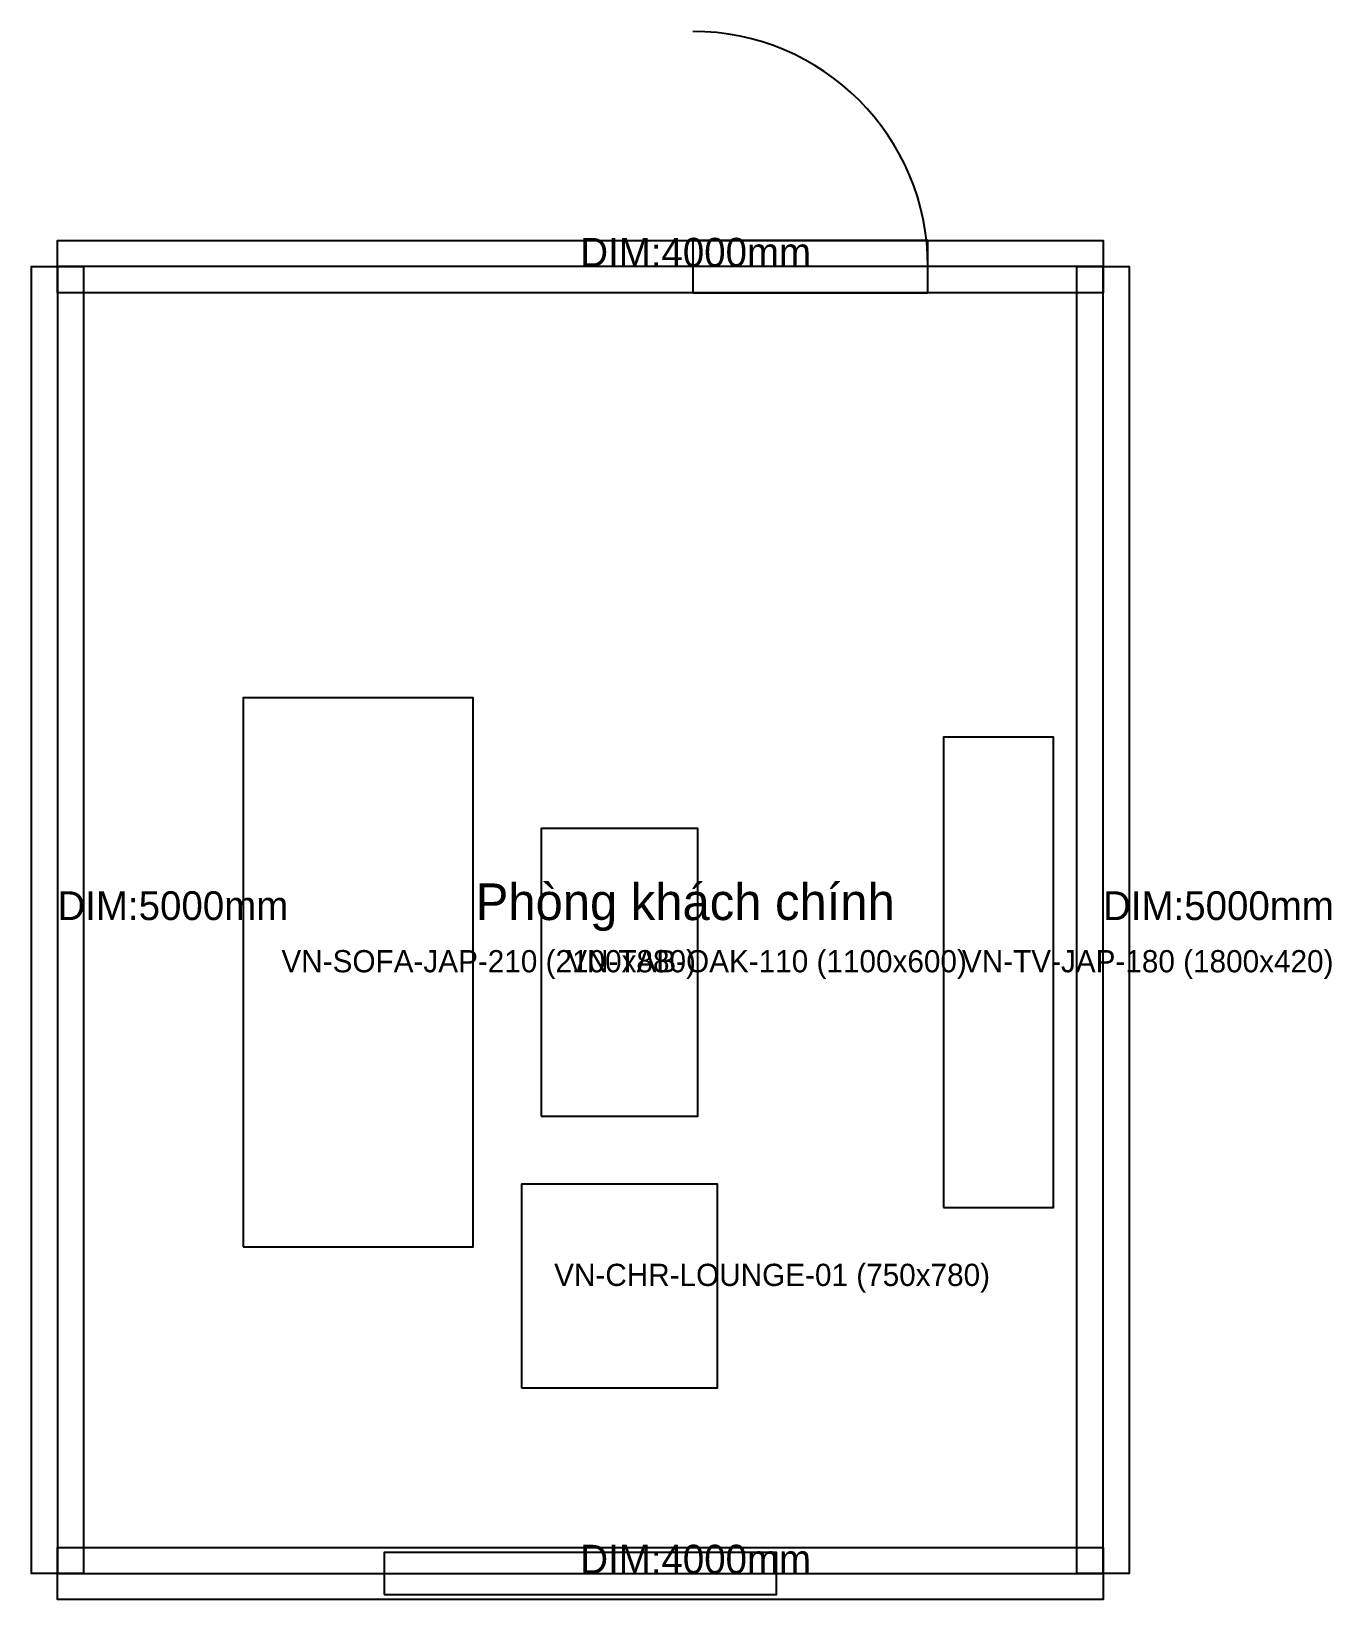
# Model space of a CAD drawing. Header units: millimetres. Extents: x -100 to 4874, y -100 to 5900.
import ezdxf

# ---------------------------------------------------------------- set-up
doc = ezdxf.new("R2010")
doc.units = ezdxf.units.MM
for name, color, linetype in [('A-DIM', 3, 'Continuous'), ('A-DOOR', 30, 'Continuous'), ('A-FURN', 40, 'Continuous'), ('A-ROOM-NAME', 252, 'Continuous'), ('A-WALL', 7, 'Continuous'), ('A-WIND', 140, 'Continuous')]:
    doc.layers.add(name, color=color, linetype=linetype)

msp = doc.modelspace()

# ---------------------------------------------------------------- linework, layer by layer
at = {"layer": 'A-DOOR'}
msp.add_lwpolyline([(2430, 4900), (3330, 4900), (3330, 5100), (2430, 5100)], close=True, dxfattribs=at)
msp.add_arc((2430, 5000), 900, 0, 90, dxfattribs=at)
at = {"layer": 'A-FURN'}
for points in [[(710, 1250), (1590, 1250), (1590, 3350), (710, 3350)], [(3390, 1400), (3810, 1400), (3810, 3200), (3390, 3200)], [(1850, 1750), (2450, 1750), (2450, 2850), (1850, 2850)], [(1775, 710), (2525, 710), (2525, 1490), (1775, 1490)]]:
    msp.add_lwpolyline(points, close=True, dxfattribs=at)
at = {"layer": 'A-WALL'}
for p, q in [((4000, 5000), (0, 5000)), ((0, 5000), (0, 0)), ((4000, 0), (4000, 5000)), ((0, 0), (4000, 0))]:
    msp.add_line(p, q, dxfattribs=at)
for points in [[(4000, 4900), (0, 4900), (0, 5100), (4000, 5100)], [(100, 5000), (100, 0), (-100, 0), (-100, 5000)], [(3900, 0), (3900, 5000), (4100, 5000), (4100, 0)], [(0, 100), (4000, 100), (4000, -100), (0, -100)]]:
    msp.add_lwpolyline(points, close=True, dxfattribs=at)
at = {"layer": 'A-WIND'}
msp.add_lwpolyline([(1250, -80), (2750, -80), (2750, 80), (1250, 80)], close=True, dxfattribs=at)

# ---------------------------------------------------------------- texts
at = {"layer": 'A-DIM'}
for s, p in [('DIM:4000mm', (2000, 5000)), ('DIM:5000mm', (0, 2500)), ('DIM:5000mm', (4000, 2500)), ('DIM:4000mm', (2000, 0))]:
    msp.add_text(s, height=110, dxfattribs=at).set_placement(p)
at = {"layer": 'A-FURN'}
for s, p in [('VN-SOFA-JAP-210 (2100x880)', (856.7, 2300)), ('VN-TAB-OAK-110 (1100x600)', (1950, 2300)), ('VN-TV-JAP-180 (1800x420)', (3460, 2300)), ('VN-CHR-LOUNGE-01 (750x780)', (1900, 1100))]:
    msp.add_text(s, height=85, dxfattribs=at).set_placement(p)
at = {"layer": 'A-ROOM-NAME'}
msp.add_text('Phòng khách chính', height=140, dxfattribs=at).set_placement((1600, 2500))

doc.saveas('drawing.dxf')
